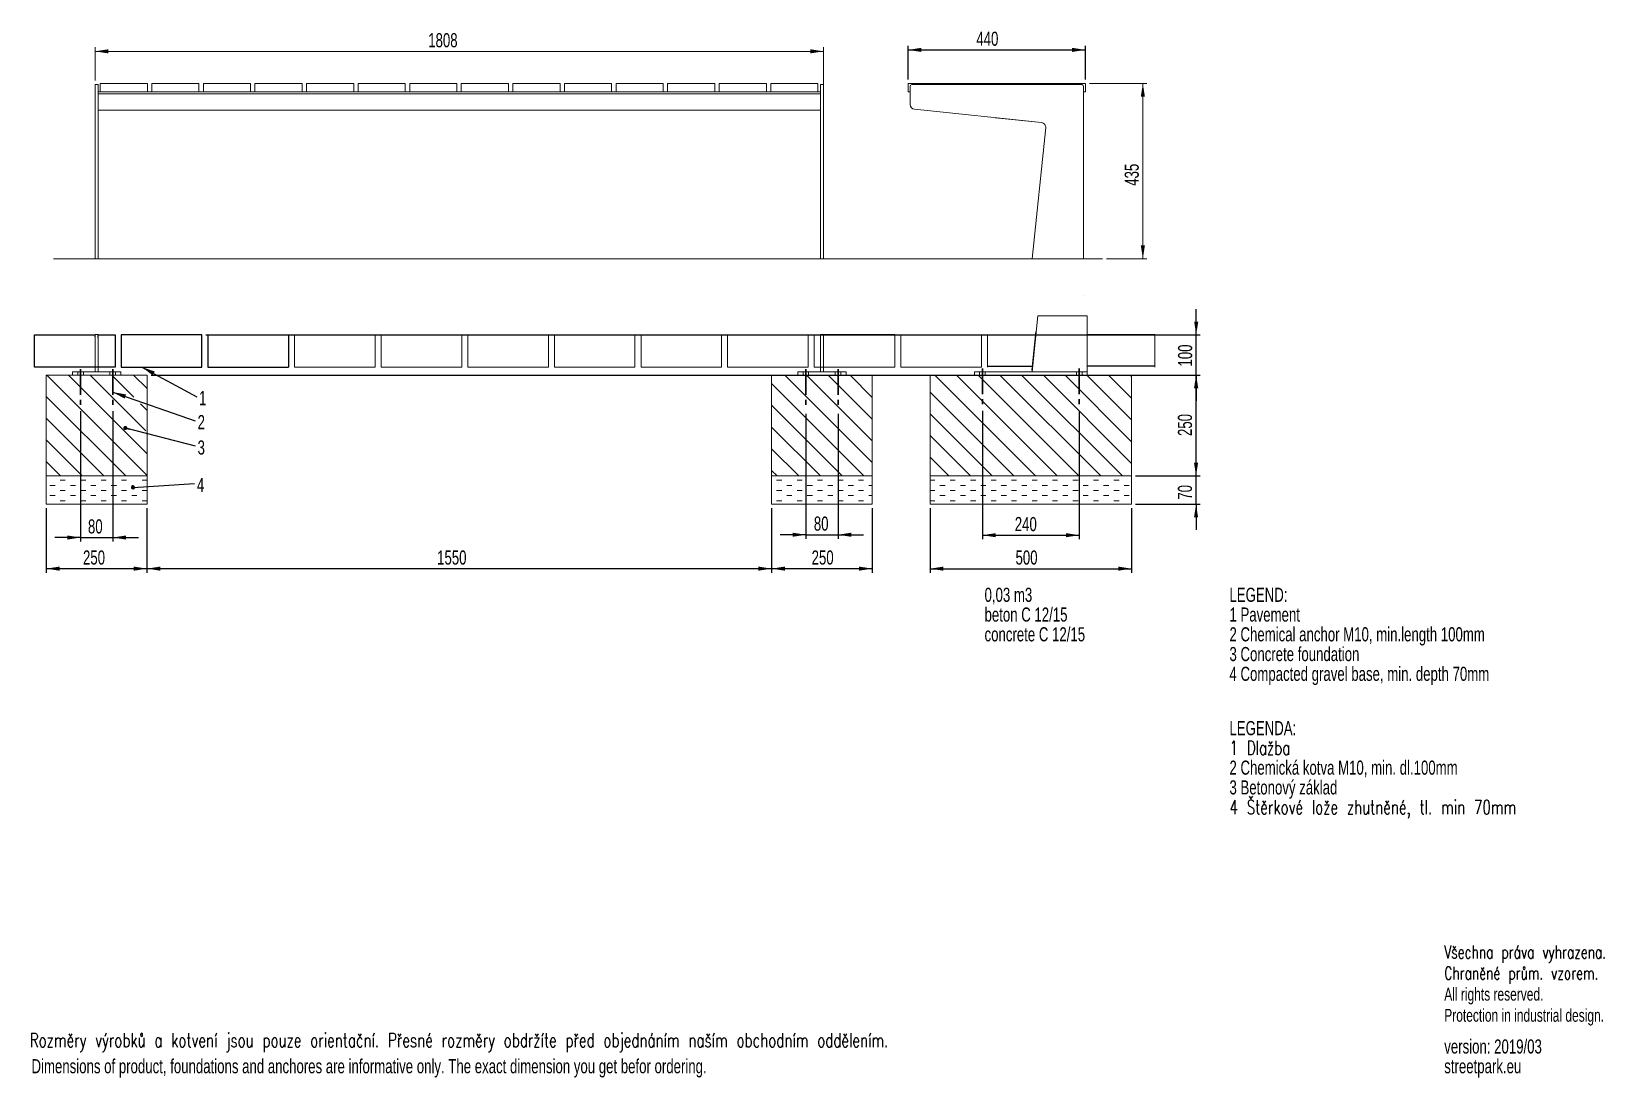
# Model space of a CAD drawing. Header units: millimetres. Extents: x 10 to 400, y 7 to 266.
import ezdxf

# ---------------------------------------------------------------- set-up
doc = ezdxf.new("R2010")
doc.units = ezdxf.units.MM
doc.linetypes.add('CENTER', pattern=[10.16, 6.35, -1.27, 1.27, -1.27])
doc.linetypes.add('HIDDEN', pattern=[1.905, 1.27, -0.635])
doc.layers.add('HLADINA0', color=7, linetype='Continuous', lineweight=15)
doc.layers.add('HLADINA1', color=7, linetype='CENTER', lineweight=30)
doc.layers.add('HLADINA2', color=7, linetype='Continuous')
doc.styles.add('SLDTEXTSTYLE0', font='TXT', dxfattribs={"width": 0.7})
doc.styles.add('SLDTEXTSTYLE1', font='TXT', dxfattribs={"width": 0.7, "bigfont": 'bigfont'})
doc.dimstyles.new('SLDDIMSTYLE0', dxfattribs={"dimtxt": 3.5, "dimasz": 3.302, "dimexe": 0, "dimexo": 0.0625, "dimgap": 0.875, "dimtad": 1, "dimlfac": 10, "dimrnd": 1e-09, "dimzin": 12, "dimdsep": 46, "dimtxsty": 'SLDTEXTSTYLE0', "dimsah": 1, "dimcen": 0.09, "dimadec": 0, "dimazin": 3, "dimtfac": 1, "dimtofl": 0, "dimtmove": 0, "dimatfit": 3, "dimfxl": 0, "dimfrac": 2, "dimtolj": 1, "dimtzin": 12, "dimarcsym": 0})
doc.dimstyles.new('SLDDIMSTYLE1', dxfattribs={"dimtxt": 3.5, "dimasz": 3.302, "dimexe": 0, "dimexo": 0.0625, "dimgap": 0.875, "dimtad": 1, "dimlfac": 10, "dimrnd": 1e-09, "dimzin": 12, "dimdsep": 46, "dimtxsty": 'SLDTEXTSTYLE0', "dimsah": 1, "dimcen": 0.09, "dimadec": 0, "dimazin": 3, "dimtfac": 1, "dimtmove": 0, "dimatfit": 0, "dimfxl": 0, "dimfrac": 2, "dimtolj": 1, "dimtzin": 12, "dimarcsym": 0})
doc.dimstyles.new('SLDDIMSTYLE2', dxfattribs={"dimtxt": 0.18, "dimasz": 3.302, "dimexe": 0, "dimexo": 0.0625, "dimgap": 0, "dimtad": 0, "dimtih": 1, "dimtoh": 1, "dimdec": 0, "dimrnd": 1e-09, "dimzin": 0, "dimdsep": 46, "dimtxsty": 'Standard', "dimsah": 1, "dimcen": 0.09, "dimadec": 0, "dimazin": 0, "dimtfac": 3.302, "dimtdec": 0, "dimtofl": 0, "dimtmove": 0, "dimatfit": 3, "dimfxl": 0, "dimfrac": 2, "dimtolj": 1, "dimtzin": 0, "dimarcsym": 0})
doc.dimstyles.new('SLDDIMSTYLE3', dxfattribs={"dimtxt": 0.18, "dimasz": 1.016, "dimexe": 0, "dimexo": 0.0625, "dimgap": 0, "dimtad": 0, "dimtih": 1, "dimtoh": 1, "dimdec": 0, "dimrnd": 1e-09, "dimzin": 0, "dimdsep": 46, "dimtxsty": 'Standard', "dimblk1": 'DOT', "dimblk2": 'DOT', "dimsah": 1, "dimcen": 0.09, "dimadec": 0, "dimazin": 0, "dimtfac": 1.016, "dimtdec": 0, "dimtofl": 0, "dimtmove": 0, "dimatfit": 3, "dimldrblk": 'DOT', "dimfxl": 0, "dimfrac": 2, "dimtolj": 1, "dimtzin": 0, "dimarcsym": 0})

# ---------------------------------------------------------------- blocks, each defined once
blk = doc.blocks.new('SW_NOTE_0')
at = {"layer": 'HLADINA2', "color": 0, "char_height": 3.5, "attachment_point": 1, "style": 'SLDTEXTSTYLE0'}
for s, insert in [('LEGEND:', (0, 4.51)), ('1 Pavement', (0, -0.39)), ('2 Chemical anchor M10, min.length 100mm', (0, -5.29)), ('3 Concrete foundation', (0, -10.19)), ('4 Compacted gravel base, min. depth 70mm', (0, -15.09))]:
    blk.add_mtext(s, dxfattribs=dict(at, insert=insert))
blk = doc.blocks.new('SW_NOTE_1')
at = {"layer": 'HLADINA2', "color": 0, "char_height": 3.5, "attachment_point": 1}
for s, insert, style in [('LEGENDA:', (0, 4.51), 'SLDTEXTSTYLE0'), ('1 Dlažba', (0, -0.39), 'SLDTEXTSTYLE1'), ('2 Chemická kotva M10, min. dl.100mm', (0, -5.29), 'SLDTEXTSTYLE0'), ('3 Betonový základ', (0, -10.19), 'SLDTEXTSTYLE0'), ('4 Štěrkové lože zhutněné, tl. min 70mm', (0, -15.09), 'SLDTEXTSTYLE1')]:
    blk.add_mtext(s, dxfattribs=dict(at, insert=insert, style=style))
blk = doc.blocks.new('SW_NOTE_2')
at = {"layer": 'HLADINA1', "color": 0, "char_height": 3.5, "attachment_point": 1, "style": 'SLDTEXTSTYLE0'}
for s, insert in [('0,03 m3', (0, 4.51)), ('beton C 12/15', (0, -0.39)), ('concrete C 12/15', (0, -5.29))]:
    blk.add_mtext(s, dxfattribs=dict(at, insert=insert))
blk = doc.blocks.new('_D')
at = {"layer": 'HLADINA0'}
for p, q in [((272.25, 253.57), (286.51, 253.57)), ((285.51, 253.57), (285.51, 210.07)), ((276.48, 210.07), (286.51, 210.07))]:
    blk.add_line(p, q, dxfattribs=at)
for points in [[(285.51, 253.57), (285, 250.27), (286.02, 250.27)], [(285.51, 210.07), (286.02, 213.38), (285, 213.38)]]:
    blk.add_solid(points, dxfattribs=at)
at = {"layer": 'HLADINA0', "insert": (281, 228.18), "char_height": 3.5, "attachment_point": 1, "rotation": 90.0002, "style": 'SLDTEXTSTYLE0'}
blk.add_mtext('435', dxfattribs=at)
blk = doc.blocks.new('_D_1')
at = {"layer": 'HLADINA2'}
for p, q in [((201.87, 171.6), (201.87, 140.61)), ((209.87, 171.6), (209.87, 140.61)), ((201.87, 141.61), (195.52, 141.61)), ((201.87, 141.61), (209.87, 141.61)), ((209.87, 141.61), (216.22, 141.61))]:
    blk.add_line(p, q, dxfattribs=at)
for points in [[(201.87, 141.61), (198.57, 142.12), (198.57, 141.1)], [(209.87, 141.61), (213.17, 141.1), (213.17, 142.12)]]:
    blk.add_solid(points, dxfattribs=at)
at = {"layer": 'HLADINA2', "insert": (203.86, 146.12), "char_height": 3.5, "attachment_point": 1, "style": 'SLDTEXTSTYLE0'}
blk.add_mtext('80', dxfattribs=at)
blk = doc.blocks.new('_D_2')
at = {"layer": 'HLADINA2'}
for p, q in [((227.25, 254.57), (227.25, 262.89)), ((227.25, 261.89), (271.25, 261.89)), ((271.25, 254.57), (271.25, 262.89))]:
    blk.add_line(p, q, dxfattribs=at)
for points in [[(227.25, 261.89), (230.55, 261.38), (230.55, 262.4)], [(271.25, 261.89), (267.95, 262.4), (267.95, 261.38)]]:
    blk.add_solid(points, dxfattribs=at)
at = {"layer": 'HLADINA2', "insert": (244.19, 266.4), "char_height": 3.5, "attachment_point": 1, "rotation": 0.0002, "style": 'SLDTEXTSTYLE0'}
blk.add_mtext('440', dxfattribs=at)
blk = doc.blocks.new('_D_3')
at = {"layer": 'HLADINA0'}
for p, q in [((25.47, 254.27), (25.47, 262.53)), ((206.27, 248.16), (206.27, 262.53)), ((25.47, 261.53), (206.27, 261.53))]:
    blk.add_line(p, q, dxfattribs=at)
for points in [[(25.47, 261.53), (28.77, 261.02), (28.77, 262.04)], [(206.27, 261.53), (202.97, 262.04), (202.97, 261.02)]]:
    blk.add_solid(points, dxfattribs=at)
at = {"layer": 'HLADINA0', "insert": (108.16, 266.04), "char_height": 3.5, "attachment_point": 1, "style": 'SLDTEXTSTYLE0'}
blk.add_mtext('1808', dxfattribs=at)
blk = doc.blocks.new('SW_HATCH_0')
at = {"color": 0, "linetype": 'Continuous', "lineweight": 0}
for p, q in [((-23.66, 26.08), (1.24, 1.18)), ((-18.27, 26.08), (1.24, 6.57)), ((-12.89, 26.08), (0.94, 12.26)), ((-7.5, 26.08), (-2.01, 20.59)), ((-2.11, 26.08), (1.24, 22.73)), ((156.24, 23.99), (179.15, 1.08)), ((159.54, 26.08), (181.24, 4.38)), ((164.92, 26.08), (181.24, 9.76)), ((170.31, 26.08), (181.24, 15.15)), ((175.7, 26.08), (181.24, 20.54)), ((181.09, 26.08), (181.24, 25.93)), ((-23.76, 20.79), (-4.05, 1.08)), ((-0.4, 18.99), (1.24, 17.34)), ((156.24, 18.6), (173.76, 1.08)), ((-23.76, 15.4), (-9.44, 1.08)), ((156.24, 13.21), (168.37, 1.08)), ((-23.76, 10.01), (-14.83, 1.08)), ((156.24, 7.82), (162.98, 1.08)), ((-23.76, 4.63), (-20.21, 1.08)), ((-20.32, 0), (-19.05, 0)), ((-15.24, 0), (-13.97, 0)), ((-10.16, 0), (-8.89, 0)), ((-5.08, 0), (-3.81, 0)), ((0, 0), (1.24, 0)), ((156.24, 2.44), (157.6, 1.08)), ((157.48, 0), (158.75, 0)), ((162.56, 0), (163.83, 0)), ((167.64, 0), (168.91, 0)), ((172.72, 0), (173.99, 0)), ((177.8, 0), (179.07, 0)), ((-22.86, -1.27), (-21.59, -1.27)), ((-22.86, -3.81), (-21.59, -3.81)), ((-20.32, -2.54), (-19.05, -2.54)), ((-17.78, -1.27), (-16.51, -1.27)), ((-17.78, -3.81), (-16.51, -3.81)), ((-15.24, -2.54), (-13.97, -2.54)), ((-12.7, -1.27), (-11.43, -1.27)), ((-12.7, -3.81), (-11.43, -3.81)), ((-10.16, -2.54), (-8.89, -2.54)), ((-7.62, -1.27), (-6.35, -1.27)), ((-7.62, -3.81), (-6.35, -3.81)), ((-5.08, -2.54), (-3.81, -2.54)), ((-2.54, -1.27), (-2.09, -1.27)), ((-2.54, -3.81), (-1.27, -3.81)), ((0, -2.54), (1.24, -2.54)), ((157.48, -2.54), (158.75, -2.54)), ((160.02, -1.27), (161.29, -1.27)), ((160.02, -3.81), (161.29, -3.81)), ((162.56, -2.54), (163.83, -2.54)), ((165.1, -1.27), (166.37, -1.27)), ((165.1, -3.81), (166.37, -3.81)), ((167.64, -2.54), (168.91, -2.54)), ((170.18, -1.27), (171.45, -1.27)), ((170.18, -3.81), (171.45, -3.81)), ((172.72, -2.54), (173.99, -2.54)), ((175.26, -1.27), (176.53, -1.27)), ((175.26, -3.81), (176.53, -3.81)), ((177.8, -2.54), (179.07, -2.54)), ((180.34, -1.27), (181.24, -1.27)), ((180.34, -3.81), (181.24, -3.81)), ((-20.32, -5.08), (-19.05, -5.08)), ((-15.24, -5.08), (-13.97, -5.08)), ((-10.16, -5.08), (-8.89, -5.08)), ((-5.08, -5.08), (-3.81, -5.08)), ((0, -5.08), (1.24, -5.08)), ((157.48, -5.08), (158.75, -5.08)), ((162.56, -5.08), (163.83, -5.08)), ((167.64, -5.08), (168.91, -5.08)), ((172.72, -5.08), (173.99, -5.08)), ((177.8, -5.08), (179.07, -5.08))]:
    blk.add_line(p, q, dxfattribs=at)
blk = doc.blocks.new('_D_4')
at = {"layer": 'HLADINA2'}
for p, q in [((21.87, 172.27), (21.87, 139.92)), ((29.87, 172.27), (29.87, 139.92)), ((21.87, 140.92), (15.52, 140.92)), ((21.87, 140.92), (29.87, 140.92)), ((29.87, 140.92), (36.22, 140.92))]:
    blk.add_line(p, q, dxfattribs=at)
for points in [[(21.87, 140.92), (18.57, 141.43), (18.57, 140.41)], [(29.87, 140.92), (33.17, 140.41), (33.17, 141.43)]]:
    blk.add_solid(points, dxfattribs=at)
at = {"layer": 'HLADINA2', "insert": (23.72, 145.43), "char_height": 3.5, "attachment_point": 1, "style": 'SLDTEXTSTYLE0'}
blk.add_mtext('80', dxfattribs=at)
blk = doc.blocks.new('_D_5')
at = {"layer": 'HLADINA2'}
for p, q in [((298.75, 191.2), (298.75, 197.55)), ((52.97, 191.2), (299.75, 191.2)), ((298.75, 181.2), (298.75, 191.2)), ((39.37, 181.2), (299.75, 181.2)), ((298.75, 181.2), (298.75, 174.85))]:
    blk.add_line(p, q, dxfattribs=at)
for points in [[(298.75, 191.2), (299.26, 194.5), (298.24, 194.5)], [(298.75, 181.2), (298.24, 177.9), (299.26, 177.9)]]:
    blk.add_solid(points, dxfattribs=at)
at = {"layer": 'HLADINA2', "insert": (294.24, 183.34), "char_height": 3.5, "attachment_point": 1, "rotation": 90, "style": 'SLDTEXTSTYLE0'}
blk.add_mtext('100', dxfattribs=at)
blk = doc.blocks.new('_D_6')
at = {"layer": 'HLADINA2'}
for p, q in [((13.37, 148.2), (13.37, 132.2)), ((38.37, 148.2), (38.37, 132.2)), ((13.37, 133.2), (38.37, 133.2))]:
    blk.add_line(p, q, dxfattribs=at)
for points in [[(13.37, 133.2), (16.67, 132.69), (16.67, 133.71)], [(38.37, 133.2), (35.07, 133.71), (35.07, 132.69)]]:
    blk.add_solid(points, dxfattribs=at)
at = {"layer": 'HLADINA2', "insert": (22.49, 137.71), "char_height": 3.5, "attachment_point": 1, "style": 'SLDTEXTSTYLE0'}
blk.add_mtext('250', dxfattribs=at)
blk = doc.blocks.new('_D_7')
at = {"layer": 'HLADINA2'}
for p, q in [((193.37, 148.2), (193.37, 132.2)), ((218.37, 148.2), (218.37, 132.2)), ((193.37, 133.2), (218.37, 133.2))]:
    blk.add_line(p, q, dxfattribs=at)
for points in [[(193.37, 133.2), (196.67, 132.69), (196.67, 133.71)], [(218.37, 133.2), (215.07, 133.71), (215.07, 132.69)]]:
    blk.add_solid(points, dxfattribs=at)
at = {"layer": 'HLADINA2', "insert": (203.31, 137.71), "char_height": 3.5, "attachment_point": 1, "style": 'SLDTEXTSTYLE0'}
blk.add_mtext('250', dxfattribs=at)
blk = doc.blocks.new('_D_8')
at = {"layer": 'HLADINA2'}
for p, q in [((38.37, 148.2), (38.37, 132.2)), ((193.37, 148.2), (193.37, 132.2)), ((38.37, 133.2), (193.37, 133.2))]:
    blk.add_line(p, q, dxfattribs=at)
for points in [[(38.37, 133.2), (41.67, 132.69), (41.67, 133.71)], [(193.37, 133.2), (190.07, 133.71), (190.07, 132.69)]]:
    blk.add_solid(points, dxfattribs=at)
at = {"layer": 'HLADINA2', "insert": (110.37, 137.71), "char_height": 3.5, "attachment_point": 1, "style": 'SLDTEXTSTYLE0'}
blk.add_mtext('1550', dxfattribs=at)
blk = doc.blocks.new('SW_NOTE_3')
at = {"layer": 'HLADINA2', "color": 0, "insert": (0.57, 1.41), "char_height": 3.5, "attachment_point": 1, "style": 'SLDTEXTSTYLE0'}
blk.add_mtext('1', dxfattribs=at)
blk = doc.blocks.new('SW_NOTE_4')
at = {"layer": 'HLADINA2', "color": 0, "insert": (0.57, 1.39), "char_height": 3.5, "attachment_point": 1, "style": 'SLDTEXTSTYLE0'}
blk.add_mtext('2', dxfattribs=at)
blk = doc.blocks.new('SW_NOTE_5')
at = {"layer": 'HLADINA2', "color": 0, "insert": (0.57, 1.37), "char_height": 3.5, "attachment_point": 1, "style": 'SLDTEXTSTYLE0'}
blk.add_mtext('3', dxfattribs=at)
blk = doc.blocks.new('_DOT')
at = {"color": 0, "linetype": 'ByBlock', "lineweight": -2}
blk.add_line((-0.5, 0), (-1, 0), dxfattribs=at)
at = {"color": 0, "linetype": 'ByBlock', "const_width": 0.5}
blk.add_lwpolyline([(-0.25, 0, 1), (0.25, 0, 1)], format="xyb", close=True, dxfattribs=at)
blk = doc.blocks.new('SW_NOTE_6')
at = {"layer": 'HLADINA2', "color": 0, "insert": (0.58, 1.41), "char_height": 3.5, "attachment_point": 1, "style": 'SLDTEXTSTYLE0'}
blk.add_mtext('4', dxfattribs=at)
blk = doc.blocks.new('SW_NOTE_7')
at = {"layer": 'HLADINA2', "color": 0, "char_height": 3.5, "attachment_point": 1, "style": 'SLDTEXTSTYLE0'}
for s, insert in [('version: 2019/03', (0, 4.51)), ('streetpark.eu', (0, -0.39))]:
    blk.add_mtext(s, dxfattribs=dict(at, insert=insert))
blk = doc.blocks.new('SW_NOTE_8')
at = {"layer": 'HLADINA2', "color": 0, "char_height": 3.175, "attachment_point": 1}
for s, insert, style in [('Všechna práva vyhrazena.', (0, 4.09), 'SLDTEXTSTYLE1'), ('Chraněné prům. vzorem.', (0, -1.14), 'SLDTEXTSTYLE1'), ('All rights reserved.', (0, -6.37), 'SLDTEXTSTYLE0'), ('Protection in industrial design.', (0, -11.61), 'SLDTEXTSTYLE0')]:
    blk.add_mtext(s, dxfattribs=dict(at, insert=insert, style=style))
blk = doc.blocks.new('SW_HATCH_1')
at = {"color": 0, "linetype": 'Continuous', "lineweight": 0}
for p, q in [((-44.44, 26.08), (-19.44, 1.08)), ((-39.05, 26.08), (-14.05, 1.08)), ((-33.66, 26.08), (-8.66, 1.08)), ((-28.27, 26.08), (-3.27, 1.08)), ((-22.89, 26.08), (2.11, 1.08)), ((-17.5, 26.08), (4.39, 4.19)), ((-12.11, 26.08), (4.39, 9.58)), ((-6.72, 26.08), (4.39, 14.97)), ((-1.33, 26.08), (4.39, 20.36)), ((4.05, 26.08), (4.39, 25.74)), ((-45.61, 21.86), (-24.83, 1.08)), ((-45.61, 16.47), (-30.22, 1.08)), ((-45.61, 11.09), (-35.6, 1.08)), ((-45.61, 5.7), (-40.99, 1.08)), ((-45.61, 0), (-44.45, 0)), ((-40.64, 0), (-39.37, 0)), ((-35.56, 0), (-34.29, 0)), ((-30.48, 0), (-29.21, 0)), ((-25.4, 0), (-24.13, 0)), ((-20.32, 0), (-19.05, 0)), ((-15.24, 0), (-13.97, 0)), ((-10.16, 0), (-8.89, 0)), ((-5.08, 0), (-3.81, 0)), ((0, 0), (1.27, 0)), ((-45.61, -2.54), (-44.45, -2.54)), ((-43.18, -1.27), (-41.91, -1.27)), ((-43.18, -3.81), (-41.91, -3.81)), ((-40.64, -2.54), (-39.37, -2.54)), ((-38.1, -1.27), (-36.83, -1.27)), ((-38.1, -3.81), (-36.83, -3.81)), ((-35.56, -2.54), (-34.29, -2.54)), ((-33.02, -1.27), (-31.75, -1.27)), ((-33.02, -3.81), (-31.75, -3.81)), ((-30.48, -2.54), (-29.21, -2.54)), ((-27.94, -1.27), (-26.67, -1.27)), ((-27.94, -3.81), (-26.67, -3.81)), ((-25.4, -2.54), (-24.13, -2.54)), ((-22.86, -1.27), (-21.59, -1.27)), ((-22.86, -3.81), (-21.59, -3.81)), ((-20.32, -2.54), (-19.05, -2.54)), ((-17.78, -1.27), (-16.51, -1.27)), ((-17.78, -3.81), (-16.51, -3.81)), ((-15.24, -2.54), (-13.97, -2.54)), ((-12.7, -1.27), (-11.43, -1.27)), ((-12.7, -3.81), (-11.43, -3.81)), ((-10.16, -2.54), (-8.89, -2.54)), ((-7.62, -1.27), (-6.35, -1.27)), ((-7.62, -3.81), (-6.35, -3.81)), ((-5.08, -2.54), (-3.81, -2.54)), ((-2.54, -1.27), (-1.27, -1.27)), ((-2.54, -3.81), (-1.27, -3.81)), ((0, -2.54), (1.27, -2.54)), ((2.54, -1.27), (3.81, -1.27)), ((2.54, -3.81), (3.81, -3.81)), ((-45.61, -5.08), (-44.45, -5.08)), ((-40.64, -5.08), (-39.37, -5.08)), ((-35.56, -5.08), (-34.29, -5.08)), ((-30.48, -5.08), (-29.21, -5.08)), ((-25.4, -5.08), (-24.13, -5.08)), ((-20.32, -5.08), (-19.05, -5.08)), ((-15.24, -5.08), (-13.97, -5.08)), ((-10.16, -5.08), (-8.89, -5.08)), ((-5.08, -5.08), (-3.81, -5.08)), ((0, -5.08), (1.27, -5.08))]:
    blk.add_line(p, q, dxfattribs=at)
blk = doc.blocks.new('_D_9')
at = {"layer": 'HLADINA2'}
for p, q in [((245.71, 172.39), (245.71, 140.5)), ((269.71, 172.39), (269.71, 140.5)), ((245.71, 141.5), (269.71, 141.5))]:
    blk.add_line(p, q, dxfattribs=at)
for points in [[(245.71, 141.5), (249.01, 140.99), (249.01, 142.01)], [(269.71, 141.5), (266.41, 142.01), (266.41, 140.99)]]:
    blk.add_solid(points, dxfattribs=at)
at = {"layer": 'HLADINA2', "insert": (253.73, 146.01), "char_height": 3.5, "attachment_point": 1, "style": 'SLDTEXTSTYLE0'}
blk.add_mtext('240', dxfattribs=at)
blk = doc.blocks.new('_D_10')
at = {"layer": 'HLADINA2'}
for p, q in [((232.71, 148.19), (232.71, 132.19)), ((282.71, 148.19), (282.71, 132.19)), ((232.71, 133.19), (282.71, 133.19))]:
    blk.add_line(p, q, dxfattribs=at)
for points in [[(232.71, 133.19), (236.01, 132.69), (236.01, 133.7)], [(282.71, 133.19), (279.41, 133.7), (279.41, 132.69)]]:
    blk.add_solid(points, dxfattribs=at)
at = {"layer": 'HLADINA2', "insert": (253.91, 137.71), "char_height": 3.5, "attachment_point": 1, "rotation": 0.0002, "style": 'SLDTEXTSTYLE0'}
blk.add_mtext('500', dxfattribs=at)
blk = doc.blocks.new('_D_11')
at = {"layer": 'HLADINA2'}
for p, q in [((298.71, 156.19), (298.71, 162.54)), ((283.71, 156.19), (299.71, 156.19)), ((298.71, 149.19), (298.71, 156.19)), ((283.71, 149.19), (299.71, 149.19)), ((298.71, 149.19), (298.71, 142.84))]:
    blk.add_line(p, q, dxfattribs=at)
for points in [[(298.71, 156.19), (299.22, 159.5), (298.2, 159.5)], [(298.71, 149.19), (298.2, 145.89), (299.22, 145.89)]]:
    blk.add_solid(points, dxfattribs=at)
at = {"layer": 'HLADINA2', "insert": (294.2, 150.31), "char_height": 3.5, "attachment_point": 1, "rotation": 90.0002, "style": 'SLDTEXTSTYLE0'}
blk.add_mtext('70', dxfattribs=at)
blk = doc.blocks.new('_D_12')
at = {"layer": 'HLADINA2'}
for p, q in [((283.71, 181.19), (299.71, 181.19)), ((298.71, 156.19), (298.71, 181.19)), ((283.71, 156.19), (299.71, 156.19))]:
    blk.add_line(p, q, dxfattribs=at)
for points in [[(298.71, 181.19), (298.2, 177.89), (299.22, 177.89)], [(298.71, 156.19), (299.22, 159.5), (298.2, 159.5)]]:
    blk.add_solid(points, dxfattribs=at)
at = {"layer": 'HLADINA2', "insert": (294.2, 166.1), "char_height": 3.5, "attachment_point": 1, "rotation": 90.0002, "style": 'SLDTEXTSTYLE0'}
blk.add_mtext('250', dxfattribs=at)

msp = doc.modelspace()

# ---------------------------------------------------------------- linework, layer by layer
at = {"color": 7, "linetype": 'Continuous', "lineweight": 15}
for p, q in [((26.2718, 253.2729), (25.4718, 253.2729)), ((25.4718, 253.2729), (25.4718, 253.2728)), ((25.4718, 253.2728), (25.4718, 252.8728)), ((25.4718, 252.8728), (25.4718, 248.3532)), ((26.2718, 253.2729), (26.2718, 253.2728)), ((26.2718, 253.2728), (26.2718, 252.8728)), ((26.2718, 252.8728), (26.2718, 248.3532)), ((26.7718, 251.4734), (26.2718, 251.4734)), ((26.2718, 251.4733), (26.7718, 251.4733)), ((26.2718, 250.9733), (205.4718, 250.9733)), ((26.7718, 253.5734), (26.7718, 253.5733)), ((38.4718, 253.5734), (26.7718, 253.5734)), ((26.7718, 253.5733), (38.4718, 253.5733)), ((26.7718, 253.5733), (26.7718, 251.4733)), ((26.7718, 251.4733), (38.4718, 251.4733)), ((38.4718, 253.5733), (38.4718, 253.5734)), ((38.4718, 253.5733), (38.4718, 251.4733)), ((39.5718, 251.4734), (38.4718, 251.4734)), ((39.5718, 251.4734), (38.4718, 251.4734)), ((38.4718, 251.4733), (39.5718, 251.4733)), ((38.4718, 251.4733), (39.5718, 251.4733)), ((39.5718, 253.5734), (39.5718, 253.5733)), ((51.2718, 253.5734), (39.5718, 253.5734)), ((39.5718, 253.5733), (51.2718, 253.5733)), ((39.5718, 253.5733), (39.5718, 251.4733)), ((39.5718, 251.4733), (51.2718, 251.4733)), ((51.2718, 253.5733), (51.2718, 253.5734)), ((51.2718, 253.5733), (51.2718, 251.4733)), ((52.3718, 251.4734), (51.2718, 251.4734)), ((52.3718, 251.4734), (51.2718, 251.4734)), ((51.2718, 251.4733), (52.3718, 251.4733)), ((51.2718, 251.4733), (52.3718, 251.4733)), ((52.3718, 253.5734), (52.3718, 253.5733)), ((64.0718, 253.5734), (52.3718, 253.5734)), ((52.3718, 253.5733), (52.3718, 251.4733)), ((52.3718, 253.5733), (64.0718, 253.5733)), ((52.3718, 251.4733), (64.0718, 251.4733)), ((64.0718, 253.5733), (64.0718, 253.5734)), ((64.0718, 253.5733), (64.0718, 251.4733)), ((65.1718, 251.4734), (64.0718, 251.4734)), ((65.1718, 251.4734), (64.0718, 251.4734)), ((64.0718, 251.4733), (65.1718, 251.4733)), ((64.0718, 251.4733), (65.1718, 251.4733)), ((76.8718, 253.5734), (65.1718, 253.5734)), ((65.1718, 253.5734), (65.1718, 253.5733)), ((65.1718, 253.5733), (76.8718, 253.5733)), ((65.1718, 253.5733), (65.1718, 251.4733)), ((65.1718, 251.4733), (76.8718, 251.4733)), ((76.8718, 253.5733), (76.8718, 253.5734)), ((76.8718, 253.5733), (76.8718, 251.4733)), ((77.9718, 251.4734), (76.8718, 251.4734)), ((77.9718, 251.4734), (76.8718, 251.4734)), ((76.8718, 251.4733), (77.9718, 251.4733)), ((76.8718, 251.4733), (77.9718, 251.4733)), ((89.6718, 253.5734), (77.9718, 253.5734)), ((77.9718, 253.5734), (77.9718, 253.5733)), ((77.9718, 253.5733), (89.6718, 253.5733)), ((77.9718, 253.5733), (77.9718, 251.4733)), ((77.9718, 251.4733), (89.6718, 251.4733)), ((89.6718, 253.5733), (89.6718, 253.5734)), ((89.6718, 253.5733), (89.6718, 251.4733)), ((90.7718, 251.4734), (89.6718, 251.4734)), ((90.7718, 251.4734), (89.6718, 251.4734)), ((89.6718, 251.4733), (90.7718, 251.4733)), ((89.6718, 251.4733), (90.7718, 251.4733)), ((90.7718, 253.5734), (90.7718, 253.5733)), ((102.4718, 253.5734), (90.7718, 253.5734)), ((90.7718, 253.5733), (102.4718, 253.5733)), ((90.7718, 253.5733), (90.7718, 251.4733)), ((90.7718, 251.4733), (102.4718, 251.4733)), ((102.4718, 253.5733), (102.4718, 253.5734)), ((102.4718, 253.5733), (102.4718, 251.4733)), ((103.5718, 251.4734), (102.4718, 251.4734)), ((103.5718, 251.4734), (102.4718, 251.4734)), ((102.4718, 251.4733), (103.5718, 251.4733)), ((102.4718, 251.4733), (103.5718, 251.4733)), ((103.5718, 253.5734), (103.5718, 253.5733)), ((115.2718, 253.5734), (103.5718, 253.5734)), ((103.5718, 253.5733), (103.5718, 251.4733)), ((103.5718, 253.5733), (115.2718, 253.5733)), ((103.5718, 251.4733), (115.2718, 251.4733)), ((115.2718, 253.5733), (115.2718, 253.5734)), ((115.2718, 253.5733), (115.2718, 251.4733)), ((116.3718, 251.4734), (115.2718, 251.4734)), ((116.3718, 251.4734), (115.2718, 251.4734)), ((115.2718, 251.4733), (116.3718, 251.4733)), ((115.2718, 251.4733), (116.3718, 251.4733)), ((116.3718, 253.5734), (116.3718, 253.5733)), ((128.0718, 253.5734), (116.3718, 253.5734)), ((116.3718, 253.5733), (116.3718, 251.4733)), ((116.3718, 253.5733), (128.0718, 253.5733)), ((116.3718, 251.4733), (128.0718, 251.4733)), ((128.0718, 253.5733), (128.0718, 253.5734)), ((128.0718, 253.5733), (128.0718, 251.4733)), ((129.1718, 251.4734), (128.0718, 251.4734)), ((129.1718, 251.4734), (128.0718, 251.4734)), ((128.0718, 251.4733), (129.1718, 251.4733)), ((128.0718, 251.4733), (129.1718, 251.4733)), ((129.1718, 253.5734), (129.1718, 253.5733)), ((140.8718, 253.5734), (129.1718, 253.5734)), ((129.1718, 253.5733), (129.1718, 251.4733)), ((129.1718, 253.5733), (140.8718, 253.5733)), ((129.1718, 251.4733), (140.8718, 251.4733)), ((140.8718, 253.5733), (140.8718, 253.5734)), ((140.8718, 253.5733), (140.8718, 251.4733)), ((141.9718, 251.4734), (140.8718, 251.4734)), ((141.9718, 251.4734), (140.8718, 251.4734)), ((140.8718, 251.4733), (141.9718, 251.4733)), ((140.8718, 251.4733), (141.9718, 251.4733)), ((153.6718, 253.5734), (141.9718, 253.5734)), ((141.9718, 253.5734), (141.9718, 253.5733)), ((141.9718, 253.5733), (141.9718, 251.4733)), ((141.9718, 253.5733), (153.6718, 253.5733)), ((141.9718, 251.4733), (153.6718, 251.4733)), ((153.6718, 253.5733), (153.6718, 253.5734)), ((153.6718, 253.5733), (153.6718, 251.4733)), ((154.7718, 251.4734), (153.6718, 251.4734)), ((154.7718, 251.4734), (153.6718, 251.4734)), ((153.6718, 251.4733), (154.7718, 251.4733)), ((153.6718, 251.4733), (154.7718, 251.4733)), ((166.4718, 253.5734), (154.7718, 253.5734)), ((154.7718, 253.5734), (154.7718, 253.5733)), ((154.7718, 253.5733), (154.7718, 251.4733)), ((154.7718, 253.5733), (166.4718, 253.5733)), ((154.7718, 251.4733), (166.4718, 251.4733)), ((166.4718, 253.5733), (166.4718, 253.5734)), ((166.4718, 253.5733), (166.4718, 251.4733)), ((167.5718, 251.4734), (166.4718, 251.4734)), ((167.5718, 251.4734), (166.4718, 251.4734)), ((166.4718, 251.4733), (167.5718, 251.4733)), ((166.4718, 251.4733), (167.5718, 251.4733)), ((167.5718, 253.5734), (167.5718, 253.5733)), ((179.2718, 253.5734), (167.5718, 253.5734)), ((167.5718, 253.5733), (167.5718, 251.4733)), ((167.5718, 253.5733), (179.2718, 253.5733)), ((167.5718, 251.4733), (179.2718, 251.4733)), ((179.2718, 253.5733), (179.2718, 253.5734)), ((179.2718, 253.5733), (179.2718, 251.4733)), ((180.3718, 251.4734), (179.2718, 251.4734)), ((180.3718, 251.4734), (179.2718, 251.4734)), ((179.2718, 251.4733), (180.3718, 251.4733)), ((179.2718, 251.4733), (180.3718, 251.4733)), ((180.3718, 253.5734), (180.3718, 253.5733)), ((192.0718, 253.5734), (180.3718, 253.5734)), ((180.3718, 253.5733), (180.3718, 251.4733)), ((180.3718, 253.5733), (192.0718, 253.5733)), ((180.3718, 251.4733), (192.0718, 251.4733)), ((192.0718, 253.5733), (192.0718, 253.5734)), ((192.0718, 253.5733), (192.0718, 251.4733)), ((193.1718, 251.4734), (192.0718, 251.4734)), ((193.1718, 251.4734), (192.0718, 251.4734)), ((192.0718, 251.4733), (193.1718, 251.4733)), ((192.0718, 251.4733), (193.1718, 251.4733)), ((193.1718, 253.5734), (193.1718, 253.5733)), ((204.8718, 253.5734), (193.1718, 253.5734)), ((193.1718, 253.5733), (193.1718, 251.4733)), ((193.1718, 253.5733), (204.8718, 253.5733)), ((193.1718, 251.4733), (204.8718, 251.4733)), ((204.8718, 253.5733), (204.8718, 253.5734)), ((204.8718, 253.5733), (204.8718, 251.4733)), ((205.4718, 251.4734), (204.8718, 251.4734)), ((204.8718, 251.4733), (205.4718, 251.4733)), ((206.2718, 253.2729), (205.4718, 253.2729)), ((205.4718, 253.2729), (205.4718, 253.2727)), ((205.4718, 253.2727), (205.4718, 252.8727)), ((205.4718, 252.8727), (205.4718, 248.3532)), ((206.2718, 253.2729), (206.2718, 253.2727)), ((206.2718, 253.2727), (206.2718, 252.8727)), ((206.2718, 252.8727), (206.2718, 248.3532)), ((227.2479, 253.5733), (271.2479, 253.5734)), ((227.2479, 253.5733), (227.248, 251.4733)), ((227.248, 251.4733), (227.7479, 251.4733)), ((227.7479, 252.8727), (227.748, 248.3532)), ((270.3479, 253.2729), (228.1479, 253.2727)), ((270.7479, 251.4734), (271.248, 251.4734)), ((270.7479, 251.4734), (270.7479, 248.9734)), ((271.2479, 253.5734), (271.248, 251.4734)), ((25.4718, 248.3532), (25.4718, 247.1598)), ((25.4718, 243.8458), (25.4718, 247.1598)), ((26.2718, 248.3532), (26.2718, 247.1598)), ((26.2718, 243.8458), (26.2718, 247.1598)), ((205.4718, 246.9734), (26.2718, 246.9734)), ((205.4718, 248.3532), (205.4718, 247.1598)), ((205.4718, 243.8458), (205.4718, 247.1598)), ((206.2718, 248.3532), (206.2718, 247.1598)), ((206.2718, 243.8458), (206.2718, 247.1598)), ((260.3545, 243.8458), (228.8225, 247.1598)), ((25.4718, 242.5269), (25.4718, 243.8458)), ((26.2718, 242.5269), (26.2718, 243.8458)), ((205.4718, 242.5269), (205.4718, 243.8458)), ((206.2718, 242.5269), (206.2718, 243.8458)), ((260.3545, 243.8458), (248.8363, 245.0563)), ((270.7479, 200.8735), (270.7479, 200.8734)), ((259.4661, 195.8907), (258.0056, 181.9945)), ((259.4662, 195.8907), (258.0057, 181.9945)), ((271.7091, 195.8907), (271.7091, 181.9945)), ((25.4718, 191.2604), (25.4718, 181.9983)), ((26.2718, 191.2604), (26.2718, 181.9983)), ((205.4718, 191.2604), (205.4718, 181.9983)), ((206.2718, 191.2604), (206.2718, 181.9983)), ((13.3718, 181.1984), (38.3718, 181.1984)), ((13.3718, 156.1984), (13.3718, 181.1984)), ((19.8718, 181.9983), (19.8718, 181.1984)), ((19.8718, 181.9983), (31.8718, 181.9983)), ((25.4718, 181.9983), (26.2718, 181.9983)), ((31.8718, 181.9983), (31.8718, 181.1984)), ((38.3718, 156.1984), (38.3718, 181.1984)), ((193.3718, 181.1983), (218.3718, 181.1983)), ((193.3718, 156.1983), (193.3718, 181.1983)), ((199.8718, 181.9983), (199.8718, 181.1983)), ((199.8718, 181.9983), (211.8718, 181.9983)), ((205.4718, 181.9983), (206.2718, 181.9983)), ((211.8718, 181.9983), (211.8718, 181.1983)), ((218.3718, 156.1983), (218.3718, 181.1983)), ((232.709, 181.1945), (232.709, 156.1945)), ((243.7091, 181.1945), (232.709, 181.1945)), ((282.7091, 181.1945), (232.7091, 181.1944)), ((232.7091, 181.1944), (232.7092, 156.1944)), ((243.709, 181.9945), (243.709, 181.1945)), ((243.709, 181.9945), (250.209, 181.9945)), ((243.7091, 181.9944), (271.7091, 181.9945)), ((243.7091, 181.9944), (243.7091, 181.1944)), ((271.7091, 181.9945), (271.7091, 181.1945)), ((282.7092, 156.1945), (282.7091, 181.1945)), ((13.3718, 149.1984), (13.3718, 156.1984)), ((13.3718, 156.1984), (38.3718, 156.1984)), ((38.3718, 149.1984), (38.3718, 156.1984)), ((193.3718, 149.1983), (193.3718, 156.1983)), ((193.3718, 156.1983), (218.3718, 156.1983)), ((218.3718, 149.1983), (218.3718, 156.1983)), ((232.709, 156.1945), (232.709, 149.1945)), ((232.7092, 156.1945), (232.709, 156.1945)), ((282.7092, 156.1945), (232.7092, 156.1944)), ((232.7092, 156.1944), (232.7092, 149.1944)), ((282.7092, 149.1945), (282.7092, 156.1945)), ((13.3718, 149.1982), (13.3718, 149.1984)), ((13.3718, 149.1984), (38.3718, 149.1984)), ((13.3718, 149.1982), (38.3718, 149.1982)), ((38.3718, 149.1982), (38.3718, 149.1984)), ((193.3718, 149.1983), (218.3718, 149.1983)), ((232.709, 149.1945), (232.7092, 149.1945)), ((232.7092, 149.1944), (282.7092, 149.1945)), ((250.2091, 149.1945), (282.709, 149.1945)), ((282.709, 149.1945), (282.709, 149.1945))]:
    msp.add_line(p, q, dxfattribs=at)
at = {"color": 7, "linetype": 'Continuous', "lineweight": 0}
for p, q in [((271.7091, 195.8907), (259.4661, 195.8907)), ((26.2718, 191.2604), (25.4718, 191.2604)), ((73.4712, 183.1984), (73.4712, 191.1984)), ((74.9712, 191.1984), (94.9712, 191.1984)), ((74.9712, 191.1984), (74.9712, 183.1984)), ((94.9712, 191.1984), (94.9712, 183.1984)), ((94.9712, 183.1984), (94.9712, 191.1984)), ((96.4712, 191.1984), (96.4712, 183.1984)), ((96.4712, 191.1984), (116.4712, 191.1984)), ((116.4712, 191.1984), (116.4712, 183.1984)), ((116.4712, 183.1984), (116.4712, 191.1984)), ((117.9712, 191.1984), (117.9712, 183.1984)), ((117.9712, 191.1984), (137.9712, 191.1984)), ((137.9712, 191.1984), (137.9712, 183.1984)), ((137.9712, 183.1984), (137.9712, 191.1984)), ((139.4712, 191.1984), (139.4712, 183.1984)), ((139.4712, 191.1984), (159.4712, 191.1984)), ((159.4712, 191.1984), (159.4712, 183.1984)), ((159.4712, 183.1984), (159.4712, 191.1984)), ((160.9712, 191.1984), (160.9712, 183.1984)), ((160.9712, 191.1984), (180.9712, 191.1984)), ((180.9712, 191.1984), (180.9712, 183.1984)), ((180.9712, 183.1984), (180.9712, 191.1984)), ((182.4712, 191.1984), (202.4712, 191.1984)), ((182.4712, 191.1984), (182.4712, 183.1984)), ((202.4712, 183.1984), (202.4712, 191.1984)), ((202.4712, 191.1984), (202.4712, 183.1984)), ((203.9712, 191.1984), (203.9712, 183.1984)), ((206.2718, 191.2604), (205.4718, 191.2604)), ((223.9712, 191.1984), (223.9712, 183.1984)), ((223.9712, 191.1984), (223.9712, 183.1984)), ((223.9712, 183.1984), (223.9712, 191.1984)), ((225.4712, 191.1984), (245.4712, 191.1984)), ((225.4712, 191.1984), (225.4712, 183.1984)), ((245.4712, 183.1984), (245.4712, 191.1984)), ((245.4712, 191.1984), (245.4712, 183.1984)), ((246.9712, 191.1984), (246.9712, 183.1984)), ((288.4712, 191.1984), (288.4712, 183.1984)), ((288.4712, 183.1984), (288.4712, 191.1984)), ((74.9712, 183.1984), (94.9712, 183.1984)), ((96.4712, 183.1984), (116.4712, 183.1984)), ((117.9712, 183.1984), (137.9712, 183.1984)), ((139.4712, 183.1984), (159.4712, 183.1984)), ((160.9712, 183.1984), (180.9712, 183.1984)), ((182.4712, 183.1984), (202.4712, 183.1984)), ((203.9712, 183.1984), (223.9712, 183.1984)), ((225.4712, 183.1984), (245.4712, 183.1984))]:
    msp.add_line(p, q, dxfattribs=at)
at = {"color": 7, "linetype": 'HIDDEN', "lineweight": 0}
for p, q in [((271.709, 195.8907), (271.709, 181.9945)), ((13.3718, 181.1982), (38.3718, 181.1982)), ((31.8718, 181.9983), (19.8718, 181.9983)), ((19.8718, 181.1984), (19.8718, 181.1983)), ((19.8718, 181.1983), (31.8718, 181.1983)), ((19.8718, 181.1983), (19.8718, 181.1983)), ((31.8718, 181.1983), (19.8718, 181.1983)), ((21.1718, 181.9983), (21.1718, 181.1983)), ((21.1718, 181.1983), (21.1718, 181.1983)), ((22.5718, 181.1983), (22.5718, 181.9983)), ((22.5718, 181.1983), (22.5718, 181.1983)), ((25.4718, 181.9983), (26.2718, 181.9983)), ((25.4718, 181.9983), (25.4718, 181.9983)), ((26.2718, 181.9983), (26.2718, 181.9983)), ((29.1718, 181.9983), (29.1718, 181.1983)), ((29.1718, 181.1983), (29.1718, 181.1983)), ((30.5718, 181.1983), (30.5718, 181.9983)), ((30.5718, 181.1983), (30.5718, 181.1983)), ((31.8718, 181.1984), (31.8718, 181.1983)), ((31.8718, 181.1983), (31.8718, 181.1983)), ((201.1718, 181.9983), (201.1718, 181.1983)), ((202.5718, 181.1983), (202.5718, 181.9983)), ((209.1718, 181.9983), (209.1718, 181.1983)), ((210.5718, 181.1983), (210.5718, 181.9983)), ((282.709, 181.1945), (243.7091, 181.1945)), ((245.009, 181.9945), (245.009, 181.1945)), ((245.0091, 181.9944), (245.0091, 181.1944)), ((246.409, 181.1945), (246.409, 181.9945)), ((246.4091, 181.1944), (246.4091, 181.9944)), ((250.209, 181.9945), (271.709, 181.9945)), ((258.0056, 181.9945), (258.0056, 181.9945)), ((269.009, 181.9945), (269.009, 181.1945)), ((269.0091, 181.9945), (269.0091, 181.1945)), ((270.409, 181.1945), (270.409, 181.9945)), ((270.4091, 181.1945), (270.4091, 181.9945)), ((271.709, 181.9945), (271.709, 181.1945)), ((282.709, 156.1945), (282.709, 181.1945)), ((13.3718, 156.1982), (38.3718, 156.1982)), ((282.709, 156.1945), (232.7092, 156.1945)), ((282.709, 149.1945), (282.709, 156.1945)), ((232.7092, 149.1945), (250.2091, 149.1945))]:
    msp.add_line(p, q, dxfattribs=at)
at = {"color": 7, "linetype": 'HIDDEN', "lineweight": 0, "flags": 128}
for points in [[(21.716, 181.9983), (21.8718, 181.9983), (21.716, 181.9983), (21.5681, 181.9983), (21.4354, 181.9983), (21.3245, 181.9983), (21.2411, 181.9983), (21.1893, 181.9983), (21.1718, 181.9983), (21.1893, 181.9983), (21.2411, 181.9983), (21.3245, 181.9983), (21.4354, 181.9983), (21.5681, 181.9983), (21.716, 181.9983)], [(21.716, 181.9983), (21.8718, 181.9983), (21.716, 181.9983), (21.5681, 181.9983), (21.4354, 181.9983), (21.3245, 181.9983), (21.2411, 181.9983), (21.1893, 181.9983), (21.1718, 181.9983), (21.1893, 181.9983), (21.2411, 181.9983), (21.3245, 181.9983), (21.4354, 181.9983), (21.5681, 181.9983), (21.716, 181.9983)], [(21.716, 181.1983), (21.8718, 181.1983), (21.716, 181.1983), (21.5681, 181.1983), (21.4354, 181.1983), (21.3245, 181.1983), (21.2411, 181.1983), (21.1893, 181.1983), (21.1718, 181.1983), (21.1893, 181.1983), (21.2411, 181.1983), (21.3245, 181.1983), (21.4354, 181.1983), (21.5681, 181.1983), (21.716, 181.1983)], [(21.716, 181.1983), (21.8718, 181.1983), (21.716, 181.1983), (21.5681, 181.1983), (21.4354, 181.1983), (21.3245, 181.1983), (21.2411, 181.1983), (21.1893, 181.1983), (21.1718, 181.1983), (21.1893, 181.1983), (21.2411, 181.1983), (21.3245, 181.1983), (21.4354, 181.1983), (21.5681, 181.1983), (21.716, 181.1983)], [(22.0276, 181.9983), (21.8718, 181.9983), (22.0276, 181.9983), (22.1755, 181.9983), (22.3082, 181.9983), (22.4191, 181.9983), (22.5025, 181.9983), (22.5542, 181.9983), (22.5718, 181.9983), (22.5542, 181.9983), (22.5025, 181.9983), (22.4191, 181.9983), (22.3082, 181.9983), (22.1755, 181.9983), (22.0276, 181.9983)], [(22.0276, 181.9983), (21.8718, 181.9983), (22.0276, 181.9983), (22.1755, 181.9983), (22.3082, 181.9983), (22.4191, 181.9983), (22.5025, 181.9983), (22.5542, 181.9983), (22.5718, 181.9983), (22.5542, 181.9983), (22.5025, 181.9983), (22.4191, 181.9983), (22.3082, 181.9983), (22.1755, 181.9983), (22.0276, 181.9983)], [(22.0276, 181.1983), (21.8718, 181.1983), (22.0276, 181.1983), (22.1755, 181.1983), (22.3082, 181.1983), (22.4191, 181.1983), (22.5025, 181.1983), (22.5542, 181.1983), (22.5718, 181.1983), (22.5542, 181.1983), (22.5025, 181.1983), (22.4191, 181.1983), (22.3082, 181.1983), (22.1755, 181.1983), (22.0276, 181.1983)], [(22.0276, 181.1983), (21.8718, 181.1983), (22.0276, 181.1983), (22.1755, 181.1983), (22.3082, 181.1983), (22.4191, 181.1983), (22.5025, 181.1983), (22.5542, 181.1983), (22.5718, 181.1983), (22.5542, 181.1983), (22.5025, 181.1983), (22.4191, 181.1983), (22.3082, 181.1983), (22.1755, 181.1983), (22.0276, 181.1983)], [(29.716, 181.9983), (29.8718, 181.9983), (29.716, 181.9983), (29.5681, 181.9983), (29.4354, 181.9983), (29.3245, 181.9983), (29.2411, 181.9983), (29.1893, 181.9983), (29.1718, 181.9983), (29.1893, 181.9983), (29.2411, 181.9983), (29.3245, 181.9983), (29.4354, 181.9983), (29.5681, 181.9983), (29.716, 181.9983)], [(29.716, 181.9983), (29.8718, 181.9983), (29.716, 181.9983), (29.5681, 181.9983), (29.4354, 181.9983), (29.3245, 181.9983), (29.2411, 181.9983), (29.1893, 181.9983), (29.1718, 181.9983), (29.1893, 181.9983), (29.2411, 181.9983), (29.3245, 181.9983), (29.4354, 181.9983), (29.5681, 181.9983), (29.716, 181.9983)], [(29.716, 181.1983), (29.8718, 181.1983), (29.716, 181.1983), (29.5681, 181.1983), (29.4354, 181.1983), (29.3245, 181.1983), (29.2411, 181.1983), (29.1893, 181.1983), (29.1718, 181.1983), (29.1893, 181.1983), (29.2411, 181.1983), (29.3245, 181.1983), (29.4354, 181.1983), (29.5681, 181.1983), (29.716, 181.1983)], [(29.716, 181.1983), (29.8718, 181.1983), (29.716, 181.1983), (29.5681, 181.1983), (29.4354, 181.1983), (29.3245, 181.1983), (29.2411, 181.1983), (29.1893, 181.1983), (29.1718, 181.1983), (29.1893, 181.1983), (29.2411, 181.1983), (29.3245, 181.1983), (29.4354, 181.1983), (29.5681, 181.1983), (29.716, 181.1983)], [(30.0276, 181.9983), (29.8718, 181.9983), (30.0276, 181.9983), (30.1755, 181.9983), (30.3082, 181.9983), (30.4191, 181.9983), (30.5025, 181.9983), (30.5542, 181.9983), (30.5718, 181.9983), (30.5542, 181.9983), (30.5025, 181.9983), (30.4191, 181.9983), (30.3082, 181.9983), (30.1755, 181.9983), (30.0276, 181.9983)], [(30.0276, 181.9983), (29.8718, 181.9983), (30.0276, 181.9983), (30.1755, 181.9983), (30.3082, 181.9983), (30.4191, 181.9983), (30.5025, 181.9983), (30.5542, 181.9983), (30.5718, 181.9983), (30.5542, 181.9983), (30.5025, 181.9983), (30.4191, 181.9983), (30.3082, 181.9983), (30.1755, 181.9983), (30.0276, 181.9983)], [(30.0276, 181.1983), (29.8718, 181.1983), (30.0276, 181.1983), (30.1755, 181.1983), (30.3082, 181.1983), (30.4191, 181.1983), (30.5025, 181.1983), (30.5542, 181.1983), (30.5718, 181.1983), (30.5542, 181.1983), (30.5025, 181.1983), (30.4191, 181.1983), (30.3082, 181.1983), (30.1755, 181.1983), (30.0276, 181.1983)], [(30.0276, 181.1983), (29.8718, 181.1983), (30.0276, 181.1983), (30.1755, 181.1983), (30.3082, 181.1983), (30.4191, 181.1983), (30.5025, 181.1983), (30.5542, 181.1983), (30.5718, 181.1983), (30.5542, 181.1983), (30.5025, 181.1983), (30.4191, 181.1983), (30.3082, 181.1983), (30.1755, 181.1983), (30.0276, 181.1983)]]:
    msp.add_lwpolyline(points, dxfattribs=at)
at = {"color": 7, "linetype": 'Continuous', "lineweight": 15}
for centre, radius, start, end in [((228.1479, 252.8727), 0.4, 90.000304, 180.000152), ((270.3479, 252.8729), 0.4, 0.000152, 90.000304), ((228.948, 248.3532), 1.2, 180.000152, 264.000304), ((260.2291, 242.6523), 1.2, 354, 84.000152), ((260.2291, 242.6524), 1.2, 354.000152, 84.000304)]:
    msp.add_arc(centre, radius, start, end, dxfattribs=at)
at = {"layer": 'HLADINA0'}
for p, q in [((270.7479, 252.8729), (270.7481, 210.0734)), ((25.4718, 242.5269), (25.4718, 209.9953)), ((26.2718, 242.5269), (26.2718, 209.9953)), ((205.4718, 242.5269), (205.4718, 210.0734)), ((206.2718, 242.5269), (206.2718, 210.0734)), ((261.4291, 242.6524), (258.0102, 210.0734)), ((275.4838, 210.0734), (15.1673, 210.0734))]:
    msp.add_line(p, q, dxfattribs=at)
at = {"layer": 'HLADINA1'}
for p, q in [((21.8718, 182.6971), (21.8718, 173.2676)), ((29.8718, 182.6971), (29.8718, 173.2676)), ((201.8718, 182.7028), (201.8718, 172.5998)), ((209.8718, 182.7028), (209.8718, 172.5998)), ((245.709, 182.8632), (245.709, 173.39)), ((269.709, 182.8632), (269.709, 173.39))]:
    msp.add_line(p, q, dxfattribs=at)
at = {"layer": 'HLADINA2'}
for p, q in [((258.0541, 182.4547), (259.0617, 192.0417)), ((10.4712, 183.1984), (10.4712, 191.1984)), ((10.4712, 191.1984), (25.4718, 191.1984)), ((25.4718, 190.6714), (25.4718, 191.1984)), ((26.2718, 190.4993), (26.2718, 191.1984)), ((26.2718, 191.1984), (30.4712, 191.1984)), ((30.4712, 191.1984), (30.4712, 183.1984)), ((51.9712, 191.1984), (31.9712, 191.1984)), ((31.9712, 191.1984), (31.9712, 183.1984)), ((51.9712, 183.1984), (51.9712, 191.1984)), ((53.4712, 191.1984), (53.4712, 183.1984)), ((53.4712, 191.1984), (73.4712, 191.1984)), ((73.4712, 191.1984), (73.4712, 183.1984)), ((203.9616, 191.1922), (205.4718, 191.1922)), ((223.9732, 191.1922), (206.2718, 191.1922)), ((288.4712, 191.1984), (271.7091, 191.1984)), ((30.4712, 183.1984), (10.4712, 183.1984)), ((31.9712, 183.1984), (51.9712, 183.1984)), ((53.4712, 183.1984), (73.4712, 183.1984)), ((246.9783, 183.4561), (258.1593, 183.4561)), ((288.4329, 183.4561), (271.7091, 183.4561))]:
    msp.add_line(p, q, dxfattribs=at)

# ---------------------------------------------------------------- block references
at = {"color": 7, "linetype": 'Continuous', "lineweight": 0}
for name, p in [('SW_HATCH_0', (37.1318, 155.1183)), ('SW_HATCH_1', (278.3191, 155.1145))]:
    msp.add_blockref(name, p, dxfattribs=at)
at = {"layer": 'HLADINA1'}
msp.add_blockref('SW_NOTE_2', (246.2232, 123.9543), dxfattribs=at)
at = {"layer": 'HLADINA2'}
for name, p in [('SW_NOTE_3', (50.7108, 175.8285)), ('SW_NOTE_4', (50.352, 169.9092)), ('SW_NOTE_5', (50.352, 163.6312)), ('SW_NOTE_6', (50.1726, 154.3038)), ('SW_NOTE_0', (307.0068, 123.9543)), ('SW_NOTE_1', (307.0068, 90.8776)), ('SW_NOTE_8', (360.3069, 35.5875)), ('SW_NOTE_7', (360.3069, 11.9062))]:
    msp.add_blockref(name, p, dxfattribs=at)

# ---------------------------------------------------------------- texts
at = {"layer": 'HLADINA2', "char_height": 3.5, "attachment_point": 1}
for s, insert, style in [('Rozměry výrobků a kotvení jsou pouze orientační. Přesné rozměry obdržíte před objednáním naším obchodním oddělením.', (9.2776, 17.9531), 'SLDTEXTSTYLE1'), ('Dimensions of product, foundations and anchores are informative only. The exact dimension you get befor ordering.', (9.7114, 11.518), 'SLDTEXTSTYLE0')]:
    msp.add_mtext(s, dxfattribs=dict(at, insert=insert, style=style))

# ---------------------------------------------------------------- dimensions: what is measured, and where the dimension line sits
at = {"layer": 'HLADINA0'}
for base, p1, p2, angle, picture, middle in [((206.2718, 261.5292), (25.4718, 253.2728), (206.2718, 247.1598), 0, '_D_3', (112.7133, 261.5292)), ((285.5091, 210.0735), (271.2479, 253.5734), (275.4838, 210.0734), 270.000152, '_D', (285.5091, 232.0282))]:
    dim = msp.add_linear_dim(base=base, p1=p1, p2=p2, angle=angle, dimstyle='SLDDIMSTYLE0', dxfattribs=at)
    dim.commit()
    dim.dimension.update_dxf_attribs({"geometry": picture, "text_midpoint": middle, "dimtype": 160})
at = {"layer": 'HLADINA2'}
for base, p1, p2, angle, dimstyle, picture, middle in [((271.2479, 261.8929), (227.2479, 253.5733), (271.2479, 253.5734), 0.000152, 'SLDDIMSTYLE0', '_D_2', (248.2166, 261.8928)), ((298.7494, 191.1984), (38.3718, 181.1984), (51.9712, 191.1984), 90, 'SLDDIMSTYLE1', '_D_5', (298.7494, 186.6649)), ((298.7092, 181.1946), (282.7092, 156.1945), (282.7091, 181.1945), 270.000152, 'SLDDIMSTYLE0', '_D_12', (298.7092, 169.7721)), ((298.7092, 156.1946), (282.7092, 149.1945), (282.7092, 156.1945), 270.000152, 'SLDDIMSTYLE1', '_D_11', (298.7092, 152.7578)), ((218.3718, 133.1982), (193.3718, 149.1983), (218.3718, 149.1983), 0, 'SLDDIMSTYLE0', '_D_7', (206.9884, 133.1982)), ((282.7092, 133.1945), (232.7092, 149.1944), (282.7092, 149.1945), 0.000152, 'SLDDIMSTYLE0', '_D_10', (257.5837, 133.1944))]:
    dim = msp.add_linear_dim(base=base, p1=p1, p2=p2, angle=angle, dimstyle=dimstyle, dxfattribs=at)
    dim.commit()
    dim.dimension.update_dxf_attribs({"geometry": picture, "text_midpoint": middle, "dimtype": 160})
for base, p1, p2, dimstyle, picture, middle in [((29.8718, 140.9187), (21.8718, 173.2676), (29.8718, 173.2676), 'SLDDIMSTYLE1', '_D_4', (26.1684, 140.9187)), ((209.8718, 141.6118), (201.8718, 172.5998), (209.8718, 172.5998), 'SLDDIMSTYLE1', '_D_1', (206.3065, 141.6118)), ((269.709, 141.5021), (245.709, 173.39), (269.709, 173.39), 'SLDDIMSTYLE0', '_D_9', (257.5837, 141.5021)), ((38.3718, 133.1982), (13.3718, 149.1982), (38.3718, 149.1982), 'SLDDIMSTYLE0', '_D_6', (26.1684, 133.1982)), ((193.3718, 133.1982), (38.3718, 149.1984), (193.3718, 149.1983), 'SLDDIMSTYLE0', '_D_8', (114.9193, 133.1982))]:
    dim = msp.add_linear_dim(base=base, p1=p1, p2=p2, dimstyle=dimstyle, dxfattribs=at)
    dim.commit()
    dim.dimension.update_dxf_attribs({"geometry": picture, "text_midpoint": middle, "dimtype": 160})

# ---------------------------------------------------------------- leaders
for points, dimstyle in [([(37.1234, 183.1984), (50.7108, 175.8285)], 'SLDDIMSTYLE2'), ([(29.8718, 176.9791), (50.352, 169.9092)], 'SLDDIMSTYLE2'), ([(32.9972, 168.0919), (50.352, 163.6312)], 'SLDDIMSTYLE3'), ([(34.9016, 153.3327), (50.1726, 154.3038)], 'SLDDIMSTYLE3')]:
    msp.add_leader(points, dimstyle=dimstyle, dxfattribs=at)

doc.saveas('drawing.dxf')
